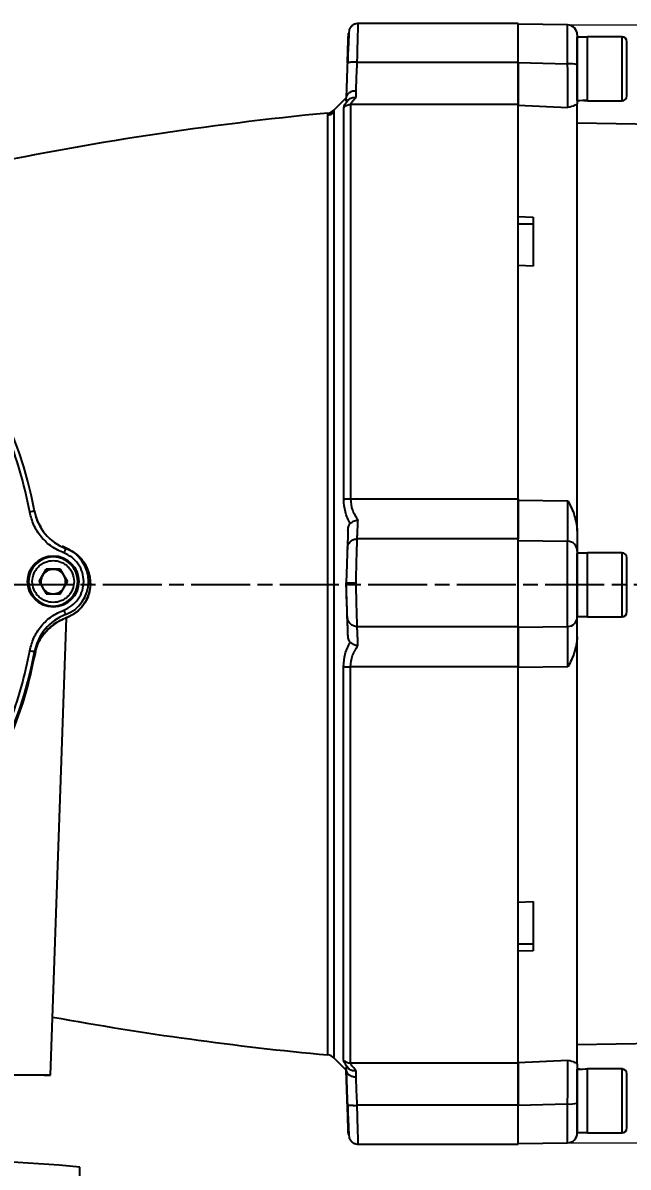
# Model space of a CAD drawing. Header units: millimetres. Extents: x 2404 to 4548, y 1024 to 2541.
# Drawn here: x 3988.3 to 4111.3, y 2100.8 to 2333.6 of the extents above; entities that cross this region are included whole.
import ezdxf

# ---------------------------------------------------------------- set-up
doc = ezdxf.new("R2010")
doc.units = ezdxf.units.MM
doc.linetypes.add('AM_ISO08W050', pattern=[18, 12, -1.5, 3, -1.5])
doc.layers.add('AM_5', color=3, linetype='Continuous', lineweight=25)
doc.layers.add('AM_7', color=4, linetype='AM_ISO08W050', lineweight=25)
doc.styles.add('SLDTEXTSTYLE1', font='txt.shx', dxfattribs={"width": 0.7, "bigfont": 'gbcbig.shx'})
doc.dimstyles.new('SLDDIMSTYLE12$0', dxfattribs={"dimtxt": 12, "dimasz": 10, "dimexe": 0, "dimexo": 0.0625, "dimgap": 0.875, "dimtad": 1, "dimdec": 1, "dimlfac": 1.8, "dimrnd": 1e-09, "dimzin": 12, "dimdsep": 46, "dimtxsty": 'SLDTEXTSTYLE1', "dimcen": 0.09, "dimdle": 8.16, "dimclrd": 3, "dimclre": 3, "dimadec": 0, "dimazin": 3, "dimtfac": 1, "dimtdec": 1, "dimtofl": 0, "dimtmove": 0, "dimatfit": 3, "dimfxl": 0, "dimfrac": 2, "dimtolj": 1, "dimlwd": 5, "dimlwe": 5, "dimarcsym": 0})

# ---------------------------------------------------------------- blocks, each defined once
blk = doc.blocks.new('*D54')
at = {"layer": 'AM_5', "color": 3, "lineweight": 5, "transparency": 16777216}
blk.add_line((4099.1, 2333.18), (4286.66, 2333.18), dxfattribs=at)
at = {"layer": 'AM_5', "color": 3, "linetype": 'Continuous', "lineweight": 5, "transparency": 16777216}
for p, q in [((4286.66, 2323.18), (4286.66, 2115.75)), ((4099.1, 2105.75), (4286.66, 2105.75))]:
    blk.add_line(p, q, dxfattribs=at)
at = {"layer": 'AM_5', "color": 3, "transparency": 16777216}
for points in [[(4284.99, 2323.18), (4288.33, 2323.18), (4286.66, 2333.18)], [(4284.99, 2115.75), (4288.33, 2115.75), (4286.66, 2105.75)]]:
    blk.add_solid(points, dxfattribs=at)
at = {"layer": 'Defpoints', "color": 0, "transparency": 16777216}
for p in [(4099.03, 2333.18), (4099.03, 2105.75), (4286.66, 2105.75)]:
    blk.add_point(p, dxfattribs=at)
at = {"layer": 'AM_5', "color": 0, "transparency": 16777216, "insert": (4279.79, 2219.47), "char_height": 12, "attachment_point": 5, "rotation": 90, "style": 'SLDTEXTSTYLE1'}
blk.add_mtext('\\A1;230', dxfattribs=at)

msp = doc.modelspace()

# ---------------------------------------------------------------- linework, layer by layer
at = {"color": 7, "linetype": 'Continuous', "lineweight": 25}
for p, q in [((4089, 2333.468), (4056.458, 2333.469)), ((4099.034, 2333.184), (4089, 2333.359)), ((4099.034, 2325.289), (4099.034, 2333.184)), ((4103.099, 2330.703), (4100.999, 2330.703)), ((4100.999, 2317.823), (4100.999, 2330.703)), ((4110.099, 2330.763), (4103.099, 2330.763)), ((4103.099, 2317.763), (4103.099, 2330.763)), ((4103.099, 2317.938), (4103.099, 2330.681)), ((4110.099, 2317.763), (4110.099, 2330.763)), ((4054.314, 2325.463), (4054.246, 2325.422)), ((4056.245, 2325.604), (4088.999, 2325.604)), ((4088.999, 2325.539), (4099.034, 2325.289)), ((4055.999, 2318.444), (4055.999, 2319.754)), ((4053.999, 2318.343), (4051.495, 2315.837)), ((4053.999, 2317.749), (4053.999, 2318.366)), ((4088.999, 2317.013), (4054.953, 2317.013)), ((4088.999, 2316.888), (4099.104, 2316.371)), ((4103.099, 2317.763), (4110.099, 2317.763)), ((4230.526, 2310.947), (4100.999, 2313.209)), ((4088.999, 2294.218), (4091.999, 2294.106)), ((4091.999, 2292.683), (4088.999, 2292.683)), ((4091.999, 2284.111), (4088.999, 2284.223)), ((4054.919, 2236.801), (4088.999, 2236.801)), ((4088.999, 2236.497), (4099.104, 2236.377)), ((4088.999, 2228.626), (4056.243, 2228.626)), ((4088.999, 2228.294), (4099.034, 2228.145)), ((4099.034, 2210.792), (4099.034, 2228.145)), ((3997.064, 2226.699), (3996.215, 2227.139)), ((4103.099, 2225.703), (4100.999, 2225.703)), ((4100.999, 2212.823), (4100.999, 2225.703)), ((4110.099, 2225.763), (4103.099, 2225.763)), ((4103.099, 2212.763), (4103.099, 2225.763)), ((4103.099, 2212.823), (4103.099, 2225.703)), ((4110.099, 2212.763), (4110.099, 2225.763)), ((3992.978, 2222.448), (3991.535, 2219.948)), ((3991.537, 2219.944), (3992.257, 2221.191)), ((3992.257, 2221.191), (3992.978, 2222.441)), ((3995.865, 2222.448), (3992.978, 2222.448)), ((3992.978, 2222.441), (3992.978, 2222.448)), ((3992.978, 2222.441), (3994.422, 2222.441)), ((3994.422, 2222.441), (3995.865, 2222.441)), ((3997.308, 2219.948), (3995.865, 2222.448)), ((3995.865, 2222.448), (3995.865, 2222.441)), ((3995.865, 2222.441), (3996.587, 2221.191)), ((3996.587, 2221.191), (3997.306, 2219.944)), ((3989.422, 2219.946), (3989.422, 2219.935)), ((3991.535, 2219.948), (3992.978, 2217.448)), ((3995.865, 2217.448), (3997.308, 2219.948)), ((3999.422, 2219.935), (3999.422, 2219.946)), ((4001.622, 2219.916), (4001.622, 2219.95)), ((4001.999, 2219.579), (4001.999, 2219.651)), ((4053.999, 2219.708), (4053.999, 2219.68)), ((3992.978, 2217.448), (3995.865, 2217.448)), ((3993.867, 2119.523), (3997.116, 2212.559)), ((3996.953, 2213.209), (3996.953, 2213.176)), ((3997.064, 2212.603), (3997.064, 2212.532)), ((4100.999, 2212.823), (4103.099, 2212.823)), ((4103.099, 2212.763), (4110.099, 2212.763)), ((4056.243, 2210.765), (4088.999, 2210.765)), ((4088.999, 2210.643), (4099.034, 2210.792)), ((3990.631, 2205.603), (3990.631, 2205.637)), ((3990.85, 2205.702), (3990.652, 2204.959)), ((4088.999, 2202.554), (4054.904, 2202.554)), ((4099.103, 2202.56), (4088.999, 2202.441)), ((4088.999, 2154.714), (4091.999, 2154.826)), ((4091.998, 2144.831), (4088.998, 2144.719)), ((4088.998, 2139.545), (4088.998, 2144.719)), ((4089.116, 2146.254), (4091.998, 2146.254)), ((4100.998, 2125.728), (4230.525, 2127.988)), ((4050.25, 2123.612), (4050.25, 2123.612)), ((4051.472, 2123.04), (4054.004, 2120.505)), ((4051.477, 2123.036), (4053.998, 2120.511)), ((4051.477, 2123.036), (4051.478, 2123.034)), ((4053.998, 2121.139), (4053.998, 2120.536)), ((4054.87, 2121.998), (4088.998, 2121.998)), ((4088.998, 2122.049), (4099.103, 2122.566)), ((4053.998, 2120.515), (4053.998, 2120.536)), ((4053.998, 2120.492), (4053.998, 2120.512)), ((4053.998, 2120.511), (4053.998, 2120.511)), ((4053.998, 2120.511), (4053.998, 2120.511)), ((4053.999, 2120.485), (4053.998, 2120.492)), ((4100.998, 2120.588), (4100.998, 2120.703)), ((4100.998, 2107.823), (4100.998, 2120.588)), ((4110.098, 2120.763), (4103.098, 2120.763)), ((4103.098, 2114.263), (4103.098, 2120.763)), ((4103.098, 2107.823), (4103.098, 2120.701)), ((4110.098, 2114.263), (4110.098, 2120.763)), ((4103.098, 2107.763), (4103.098, 2114.263)), ((4110.098, 2107.763), (4110.098, 2114.263)), ((4054.242, 2113.546), (4054.31, 2113.505)), ((4088.998, 2113.371), (4056.241, 2113.372)), ((4088.998, 2113.398), (4099.033, 2113.648)), ((4099.033, 2105.753), (4099.033, 2113.648)), ((4100.998, 2107.823), (4103.098, 2107.823)), ((4103.098, 2107.763), (4110.098, 2107.763)), ((4056.455, 2105.469), (4088.998, 2105.469)), ((4088.998, 2105.578), (4099.033, 2105.753))]:
    msp.add_line(p, q, dxfattribs=at)
at = {"linetype": 'ByBlock'}
msp.add_line((3999.826, 2082.602), (3999.826, 2100.796), dxfattribs=at)
at = {"color": 7, "linetype": 'Continuous', "lineweight": 25, "flags": 128}
msp.add_lwpolyline([(4055.998, 2119.168), (4055.998, 2119.347), (4055.998, 2119.521), (4055.998, 2119.691), (4055.998, 2119.856), (4055.998, 2120.016), (4055.998, 2120.171), (4055.998, 2120.32), (4055.998, 2120.464)], dxfattribs=at)
at = {"color": 7, "linetype": 'Continuous', "lineweight": 25}
msp.add_circle((3994.422, 2219.952), 5.2, dxfattribs=at)
for centre, radius, start, end in [((4099, 2331.184), 2, 359.99969, 88.99969), ((4110.099, 2329.763), 1, 359.99969, 89.99969), ((4099.515, 2319.96), 5.35, 73.89589, 95.15802), ((4110.099, 2318.763), 1, 269.99969, 359.99969), ((4113.11, 1661.374), 656.897, 95.489386, 101.924805), ((4050.08, 2317.25), 2, 275.4893, 315.06662), ((3911.922, 2219.95), 80, 10.30617, 79.69396), ((4011.128, 2117.353), 118.693, 99.94425, 100.42679), ((4000.47, 2236.051), 10, 190.30615, 249.41337), ((4099.004, 2226.15), 1.995, 0.12453, 89.12989), ((4305.734, 2109.91), 330.126, 159.28349, 159.4567), ((3994.422, 2219.95), 7.2, 359.99987, 69.41339), ((4110.099, 2224.763), 1, 359.99969, 89.99969), ((3994.422, 2219.935), 5.2, 0.00011, 179.99974), ((3994.422, 2219.946), 5, 359.99995, 179.99959), ((3994.422, 2219.941), 2.5, 149.99962, 207.09742), ((3994.422, 2219.941), 2.5, 89.99966, 149.9996), ((3994.422, 2219.941), 2.5, 29.99978, 89.99971), ((3994.422, 2219.941), 2.5, 332.90197, 29.99975), ((3994.422, 2219.946), 5, 179.99978, 359.99975), ((3994.422, 2219.935), 5, 179.99978, 359.99975), ((3994.422, 2219.95), 7.2, 290.58661, 359.99981), ((3994.422, 2219.941), 2.5, 212.9021, 265.89476), ((3994.422, 2219.941), 2.5, 274.10462, 327.09726), ((3683.058, 2096.11), 335.026, 20.45808, 20.62944), ((4000.47, 2203.848), 10, 110.58663, 169.69385), ((4099.003, 2212.787), 1.995, 270.86948, 359.87485), ((4110.099, 2213.763), 1, 269.99969, 359.99969), ((3911.922, 2219.95), 80, 280.30604, 349.69383), ((3911.999, 2219.577), 80, 281.36448, 349.47139), ((3911.922, 2219.915), 80, 342.76842, 349.69388), ((3968.598, 2088.667), 119.028, 79.33268, 79.81423), ((4000.469, 2203.814), 10, 168.01767, 169.69388), ((4111.821, 2777.617), 656.897, 259.692209, 264.621686), ((4050.063, 2121.621), 2, 45.01628, 84.62182), ((4050.063, 2121.621), 2, 44.96902, 84.62197), ((4110.098, 2119.763), 1, 359.99969, 89.99969), ((4099.514, 2118.977), 5.35, 264.84135, 286.10349), ((4098.998, 2107.753), 2, 270.99969, 359.99969), ((4110.098, 2108.763), 1, 269.99969, 359.99969), ((3968.284, 1760.465), 341.79, 84.70493, 90.35293)]:
    msp.add_arc(centre, radius, start, end, dxfattribs=at)
for centre, major_axis, ratio, start_param, end_param in [((4100.999, 2324.263), (11.154, 0), 0.5773503, 4.712389, 4.9017857), ((4103.099, 2324.263), (11.154, 0), 0.5773503, 4.6181163, 4.712389), ((4054.121, 2215.965), (-3.458, 99.039), 0.0000745, 4.6429335, 4.7499054), ((4050.661, 2216.087), (-3.337, 95.576), 0.0000745, 3.1448209, 3.1516235), ((4100.998, 2114.263), (11.154, 0), 0.5773503, 1.4765235, 1.5707963), ((4103.098, 2114.263), (11.154, 0), 0.5773503, 1.5707963, 1.760193)]:
    msp.add_ellipse(centre, major_axis=major_axis, ratio=ratio, start_param=start_param, end_param=end_param, dxfattribs=at)
for points, knots in [([(4056.537, 2333.467), (4056.349, 2333.459), (4055.959, 2333.442), (4055.403, 2333.2), (4054.916, 2332.805), (4054.719, 2332.439), (4054.621, 2332.258)], [0, 0, 0, 0, 0.2333499, 0.484891, 0.744508, 1, 1, 1, 1]), ([(4056.245, 2325.604), (4056.261, 2326.204), (4056.292, 2327.343), (4056.343, 2329.236), (4056.384, 2330.712), (4056.413, 2331.772), (4056.429, 2332.379), (4056.449, 2333.121), (4056.464, 2333.633), (4056.458, 2333.445), (4056.458, 2333.434)], [0, 0, 0, 0, 0.1406686, 0.2673929, 0.4783479, 0.5663563, 0.6529404, 0.7381007, 0.9838874, 1, 1, 1, 1]), ([(4088.999, 2325.604), (4088.999, 2326.667), (4088.999, 2328.792), (4089, 2331.361), (4089, 2333.13), (4089, 2333.353), (4089, 2333.465)], [0, 0, 0, 0, 0.25036608, 0.50073216, 0.75109823, 1, 1, 1, 1]), ([(4054.624, 2332.263), (4054.608, 2332.138), (4054.576, 2331.888), (4054.492, 2330.316), (4054.391, 2328.118), (4054.316, 2326.346), (4054.28, 2325.465)], [0, 0, 0, 0, 0.254696, 0.5062842, 0.7546307, 1, 1, 1, 1]), ([(4054.348, 2328.306), (4054.357, 2328.575), (4054.394, 2329.62), (4054.428, 2330.616), (4054.455, 2331.39), (4054.458, 2331.461), (4054.459, 2331.503)], [0, 0, 0, 0, 0.1366129, 0.5304212, 0.7239462, 1, 1, 1, 1]), ([(4054.246, 2325.392), (4054.272, 2326.133), (4054.309, 2327.187), (4054.339, 2328.05), (4054.348, 2328.306)], [0, 0, 0, 0, 0.7030079, 1, 1, 1, 1]), ([(4111.099, 2324.263), (4111.099, 2324.955), (4111.099, 2326.019), (4111.099, 2327.3), (4111.099, 2328.181), (4111.099, 2328.891), (4111.099, 2329.577), (4111.099, 2329.69), (4111.099, 2329.763)], [0, 0, 0, 0, 0.2394568, 0.3683607, 0.5, 0.6316393, 0.7605432, 1, 1, 1, 1]), ([(4054.246, 2325.422), (4054.228, 2324.9), (4054.192, 2323.885), (4054.143, 2322.462), (4054.075, 2320.516), (4054.031, 2319.27), (4054, 2318.384)], [0, 0, 0, 0, 0.1983107, 0.386023, 0.5632417, 1, 1, 1, 1]), ([(4056.245, 2325.604), (4055.994, 2325.609), (4055.608, 2325.618), (4055.144, 2325.602), (4054.824, 2325.581), (4054.568, 2325.549), (4054.365, 2325.512), (4054.331, 2325.479), (4054.314, 2325.463)], [0, 0, 0, 0, 0.2702959, 0.4157421, 0.5642569, 0.7127719, 0.8582187, 1, 1, 1, 1]), ([(4055.999, 2319.754), (4056.031, 2320.503), (4056.082, 2321.7), (4056.168, 2323.753), (4056.218, 2324.967), (4056.245, 2325.604)], [0, 0, 0, 0, 0.442556, 0.7070771, 1, 1, 1, 1]), ([(4088.999, 2316.888), (4088.999, 2317.169), (4088.999, 2317.731), (4088.999, 2319.749), (4088.999, 2322.399), (4088.999, 2324.492), (4088.999, 2325.539)], [0, 0, 0, 0, 0.2500466, 0.4994486, 0.7493959, 1, 1, 1, 1]), ([(4099.104, 2316.371), (4099.103, 2316.646), (4099.103, 2317.017), (4099.097, 2317.972), (4099.093, 2318.65), (4099.087, 2319.466), (4099.078, 2320.484), (4099.065, 2321.795), (4099.051, 2323.425), (4099.04, 2324.648), (4099.034, 2325.289)], [0, 0, 0, 0, 0.24428957, 0.32903605, 0.41448985, 0.50012501, 0.59799237, 0.71577027, 0.85107242, 1, 1, 1, 1]), ([(4100.999, 2325.101), (4100.999, 2324.341), (4100.999, 2322.826), (4100.999, 2320.698), (4100.999, 2318.741), (4100.999, 2317.676), (4100.999, 2317.142)], [0, 0, 0, 0, 0.2507669, 0.5000113, 0.749245, 1, 1, 1, 1]), ([(4111.099, 2318.763), (4111.099, 2318.837), (4111.099, 2318.95), (4111.099, 2319.636), (4111.099, 2320.345), (4111.099, 2321.227), (4111.099, 2322.507), (4111.099, 2323.571), (4111.099, 2324.263)], [0, 0, 0, 0, 0.2394568, 0.3683607, 0.5, 0.6316393, 0.7605432, 1, 1, 1, 1]), ([(4055.999, 2319.754), (4055.855, 2319.749), (4055.567, 2319.739), (4055.14, 2319.638), (4054.756, 2319.474), (4054.441, 2319.255), (4054.209, 2319.002), (4054.043, 2318.712), (4054.015, 2318.496), (4054, 2318.384)], [0, 0, 0, 0, 0.14037969, 0.27934696, 0.43421745, 0.57550646, 0.70514845, 0.84665009, 1, 1, 1, 1]), ([(4053.539, 2316.435), (4053.579, 2316.598), (4053.664, 2316.938), (4054.187, 2317.638), (4054.46, 2318.004)], [0, 0, 0, 0, 0.4772622, 1, 1, 1, 1]), ([(4053.539, 2316.435), (4053.636, 2316.521), (4053.833, 2316.694), (4054.186, 2316.874), (4054.563, 2316.992), (4054.824, 2317.006), (4054.953, 2317.013)], [0, 0, 0, 0, 0.24911197, 0.50206826, 0.75396005, 1, 1, 1, 1]), ([(4054.46, 2318.004), (4054.405, 2317.955), (4054.273, 2317.84), (4054.107, 2317.727), (4054.014, 2317.698), (4054.004, 2317.734), (4053.999, 2317.749)], [0, 0, 0, 0, 0.1458908, 0.3468199, 0.7287309, 1, 1, 1, 1]), ([(4054.46, 2318.004), (4054.557, 2318.08), (4054.757, 2318.238), (4055.12, 2318.381), (4055.538, 2318.467), (4055.833, 2318.452), (4055.999, 2318.444)], [0, 0, 0, 0, 0.2395315, 0.4944886, 0.7142619, 1, 1, 1, 1]), ([(4054.919, 2236.801), (4054.92, 2239.757), (4054.923, 2245.605), (4054.926, 2254.031), (4054.93, 2262.011), (4054.933, 2270.289), (4054.936, 2278.653), (4054.94, 2286.825), (4054.943, 2293.991), (4054.946, 2300.15), (4054.948, 2305.323), (4054.95, 2309.553), (4054.951, 2312.871), (4054.953, 2315.404), (4054.953, 2316.484), (4054.953, 2317.013)], [0, 0, 0, 0, 0.0747451, 0.1478589, 0.2193413, 0.2891922, 0.3797685, 0.467446, 0.5522244, 0.6341035, 0.7130829, 0.7891626, 0.8623421, 0.9326213, 1, 1, 1, 1]), ([(4054.953, 2317.013), (4055.007, 2317.17), (4055.114, 2317.486), (4055.703, 2318.123), (4055.999, 2318.444)], [0, 0, 0, 0, 0.4963659, 1, 1, 1, 1]), ([(4088.999, 2304.357), (4088.999, 2304.444), (4088.999, 2306.16), (4088.999, 2308.875), (4088.999, 2312.385), (4088.999, 2315.122), (4088.999, 2316.299), (4088.999, 2316.888)], [0, 0, 0, 0, 0.0131855, 0.2598891, 0.5065928, 0.7532964, 1, 1, 1, 1]), ([(4100.999, 2317.142), (4100.854, 2317.022), (4100.561, 2316.781), (4099.591, 2316.508), (4099.104, 2316.371)], [0, 0, 0, 0, 0.4975573, 1, 1, 1, 1]), ([(4050.25, 2123.612), (4050.25, 2123.702), (4050.25, 2123.883), (4050.251, 2125.229), (4050.251, 2127.394), (4050.251, 2130.476), (4050.252, 2134.459), (4050.252, 2138.168), (4050.252, 2141.011), (4050.252, 2142.643), (4050.253, 2144.346), (4050.253, 2146.121), (4050.253, 2147.965), (4050.253, 2149.879), (4050.253, 2152.765), (4050.254, 2156.94), (4050.255, 2162.804), (4050.256, 2169.669), (4050.256, 2176.614), (4050.257, 2183.386), (4050.258, 2189.757), (4050.258, 2196.606), (4050.259, 2203.918), (4050.26, 2211.664), (4050.261, 2219.68), (4050.261, 2227.684), (4050.262, 2235.399), (4050.263, 2242.684), (4050.263, 2249.511), (4050.264, 2255.863), (4050.265, 2261.948), (4050.265, 2267.719), (4050.266, 2273.132), (4050.266, 2276.991), (4050.267, 2279.546), (4050.267, 2280.991), (4050.267, 2282.377), (4050.267, 2283.705), (4050.268, 2284.977), (4050.268, 2286.193), (4050.268, 2289.309), (4050.269, 2294.033), (4050.269, 2299.758), (4050.27, 2304.602), (4050.27, 2308.547), (4050.27, 2311.593), (4050.271, 2313.724), (4050.271, 2315.034), (4050.271, 2315.184), (4050.271, 2315.259)], [0, 0, 0, 0, 0.0296529, 0.0597596, 0.0903203, 0.121335, 0.1528036, 0.1847262, 0.1939339, 0.2031788, 0.2124607, 0.2217798, 0.231136, 0.2405293, 0.2499597, 0.2723294, 0.297237, 0.3246821, 0.3546643, 0.3760668, 0.3985975, 0.4222564, 0.4470433, 0.4729582, 0.5000012, 0.5269362, 0.5527631, 0.5774817, 0.6010919, 0.6235936, 0.6449867, 0.6676297, 0.6888821, 0.7087436, 0.7151195, 0.7213375, 0.7273978, 0.7333003, 0.739045, 0.7446319, 0.750061, 0.7827354, 0.8150007, 0.8468569, 0.878304, 0.9093419, 0.9399706, 0.97019, 1, 1, 1, 1]), ([(4051.502, 2315.392), (4051.322, 2315.242), (4050.963, 2314.94), (4050.502, 2314.854), (4050.271, 2314.81)], [0, 0, 0, 0, 0.4999289, 1, 1, 1, 1]), ([(4051.495, 2315.382), (4051.495, 2314.994), (4051.495, 2314.214), (4051.495, 2311.886), (4051.495, 2308.729), (4051.494, 2304.695), (4051.494, 2299.845), (4051.493, 2294.22), (4051.493, 2287.875), (4051.492, 2280.872), (4051.491, 2273.278), (4051.49, 2265.165), (4051.49, 2256.613), (4051.489, 2247.702), (4051.488, 2238.52), (4051.487, 2229.153), (4051.486, 2219.694), (4051.485, 2210.231), (4051.484, 2200.858), (4051.483, 2191.663), (4051.482, 2182.736), (4051.482, 2174.161), (4051.481, 2166.023), (4051.48, 2158.398), (4051.479, 2151.361), (4051.479, 2144.979), (4051.478, 2139.314), (4051.478, 2134.42), (4051.477, 2130.345), (4051.477, 2127.122), (4051.477, 2124.806), (4051.477, 2123.334), (4051.477, 2123.135), (4051.477, 2123.036)], [0, 0, 0, 0, 0.0319997, 0.0642664, 0.0965331, 0.1287997, 0.1610664, 0.1933331, 0.2255998, 0.2578664, 0.2901331, 0.3223998, 0.3546665, 0.3869332, 0.4191998, 0.4514665, 0.4837332, 0.5159999, 0.5482665, 0.5805332, 0.6127999, 0.6450666, 0.6773332, 0.7095999, 0.7418666, 0.7741333, 0.8063999, 0.8386666, 0.8709333, 0.9032, 0.9354666, 0.9677333, 1, 1, 1, 1]), ([(4051.495, 2315.827), (4051.495, 2315.832), (4051.495, 2315.837), (4051.495, 2315.386), (4051.495, 2315.382)], [0, 0, 0, 0, 0.9916131, 1, 1, 1, 1]), ([(4053.504, 2236.699), (4053.505, 2239.434), (4053.508, 2244.81), (4053.511, 2252.524), (4053.514, 2259.756), (4053.517, 2266.476), (4053.52, 2272.678), (4053.523, 2279.237), (4053.526, 2285.895), (4053.529, 2292.364), (4053.531, 2297.803), (4053.534, 2302.303), (4053.535, 2305.962), (4053.537, 2308.887), (4053.538, 2311.18), (4053.539, 2313.097), (4053.539, 2314.599), (4053.539, 2315.711), (4053.539, 2316.217), (4053.539, 2316.435)], [0, 0, 0, 0, 0.069544, 0.1366662, 0.2013664, 0.2636441, 0.3234991, 0.380931, 0.462516, 0.5386511, 0.6093347, 0.6745656, 0.7343428, 0.7886652, 0.8375319, 0.880942, 0.9303299, 0.9700165, 1, 1, 1, 1]), ([(4088.999, 2294.218), (4088.999, 2296.163), (4088.999, 2298.206), (4088.999, 2299.906), (4088.999, 2299.987)], [0, 0, 0, 0, 0.9523312, 1, 1, 1, 1]), ([(3989.647, 2234.085), (3989.121, 2236.581), (3988.058, 2241.619), (3985.52, 2248.996), (3982.25, 2256.238), (3978.188, 2263.217), (3973.376, 2269.82), (3967.884, 2275.913), (3961.79, 2281.406), (3955.187, 2286.218), (3948.208, 2290.28), (3940.966, 2293.55), (3933.589, 2296.088), (3928.551, 2297.151), (3926.055, 2297.677)], [0, 0, 0, 0, 0.0799588, 0.1613715, 0.2441424, 0.3288926, 0.4142166, 0.5, 0.5857784, 0.6711024, 0.7558576, 0.8386237, 0.9200388, 1, 1, 1, 1]), ([(4088.999, 2284.135), (4088.999, 2285.398), (4088.999, 2288.413), (4088.999, 2291.113), (4088.999, 2292.683)], [0, 0, 0, 0, 0.41880945, 1, 1, 1, 1]), ([(4053.504, 2236.699), (4053.601, 2236.714), (4053.797, 2236.744), (4054.149, 2236.776), (4054.527, 2236.797), (4054.789, 2236.8), (4054.919, 2236.801)], [0, 0, 0, 0, 0.2475722, 0.5, 0.7524278, 1, 1, 1, 1]), ([(4054.809, 2231.737), (4054.43, 2232.496), (4053.694, 2233.971), (4053.566, 2235.808), (4053.504, 2236.699)], [0, 0, 0, 0, 0.5146876, 1, 1, 1, 1]), ([(4056.405, 2232.481), (4055.988, 2233.104), (4055.162, 2234.336), (4054.999, 2235.985), (4054.919, 2236.801)], [0, 0, 0, 0, 0.5050283, 1, 1, 1, 1]), ([(4088.999, 2228.294), (4088.999, 2228.521), (4088.999, 2228.973), (4088.999, 2230.852), (4088.999, 2233.396), (4088.999, 2235.462), (4088.999, 2236.497)], [0, 0, 0, 0, 0.25006523, 0.49944561, 0.74938637, 1, 1, 1, 1]), ([(4099.034, 2228.145), (4099.04, 2228.242), (4099.051, 2228.426), (4099.063, 2229.028), (4099.073, 2229.643), (4099.081, 2230.185), (4099.093, 2231.28), (4099.101, 2233.239), (4099.103, 2235.346), (4099.104, 2236.377)], [0, 0, 0, 0, 0.1490589, 0.284486, 0.365253, 0.4374072, 0.5004523, 0.7554674, 1, 1, 1, 1]), ([(4099.104, 2236.377), (4099.591, 2235.406), (4100.561, 2233.473), (4100.853, 2231.326), (4100.999, 2230.258)], [0, 0, 0, 0, 0.5024427, 1, 1, 1, 1]), ([(3996.602, 2225.756), (3995.755, 2226.147), (3994.032, 2226.942), (3991.94, 2228.932), (3990.356, 2231.346), (3989.881, 2233.182), (3989.647, 2234.085)], [0, 0, 0, 0, 0.2457963, 0.5, 0.7542037, 1, 1, 1, 1]), ([(3991.982, 2230.982), (3991.795, 2231.252), (3991.111, 2232.233), (3990.845, 2233.413), (3990.652, 2234.268)], [0, 0, 0, 0, 0.2750286, 1, 1, 1, 1]), ([(4054.369, 2230.278), (4054.39, 2230.547), (4054.421, 2230.951), (4054.585, 2231.429), (4054.715, 2231.642), (4054.795, 2231.722), (4054.809, 2231.737)], [0, 0, 0, 0, 0.5019977, 0.7519527, 0.9535485, 1, 1, 1, 1]), ([(4054.809, 2231.737), (4054.907, 2231.82), (4055.11, 2231.993), (4055.501, 2232.208), (4055.94, 2232.382), (4056.249, 2232.448), (4056.405, 2232.481)], [0, 0, 0, 0, 0.2386671, 0.4926942, 0.7442037, 1, 1, 1, 1]), ([(4056.243, 2228.626), (4056.247, 2228.736), (4056.257, 2228.96), (4056.291, 2229.762), (4056.339, 2230.904), (4056.383, 2231.949), (4056.405, 2232.481)], [0, 0, 0, 0, 0.2356127, 0.4808109, 0.7356041, 1, 1, 1, 1]), ([(4054.369, 2230.278), (4054.353, 2229.825), (4054.321, 2228.919), (4054.285, 2227.873), (4054.257, 2227.068), (4054.248, 2226.83), (4054.244, 2226.711)], [0, 0, 0, 0, 0.2423696, 0.4853152, 0.7431963, 1, 1, 1, 1]), ([(4054.244, 2226.711), (4054.279, 2226.955), (4054.352, 2227.462), (4054.82, 2228.105), (4055.485, 2228.546), (4055.997, 2228.6), (4056.243, 2228.626)], [0, 0, 0, 0, 0.2409388, 0.5005407, 0.7598409, 1, 1, 1, 1]), ([(4056, 2219.713), (4056.02, 2220.458), (4056.054, 2221.713), (4056.111, 2223.765), (4056.169, 2225.916), (4056.223, 2227.906), (4056.236, 2228.391), (4056.243, 2228.626)], [0, 0, 0, 0, 0.17216565, 0.28957594, 0.50053694, 0.75812355, 1, 1, 1, 1]), ([(4088.999, 2215.263), (4088.999, 2215.674), (4088.999, 2216.988), (4088.999, 2219.733), (4088.999, 2222.964), (4088.999, 2225.783), (4088.999, 2227.888), (4088.999, 2228.38), (4088.999, 2228.626)], [0, 0, 0, 0, 0.0834594, 0.2667675, 0.4500756, 0.6333838, 0.8166919, 1, 1, 1, 1]), ([(4100.999, 2230.258), (4100.999, 2229.705), (4100.999, 2228.604), (4100.999, 2227.384), (4100.999, 2226.498), (4100.999, 2226.269), (4100.999, 2226.154)], [0, 0, 0, 0, 0.250755, 0.4999887, 0.7492331, 1, 1, 1, 1]), ([(4000.622, 2219.952), (4000.569, 2220.564), (4000.462, 2221.816), (3999.591, 2223.532), (3998.291, 2224.951), (3997.156, 2225.492), (3996.602, 2225.756)], [0, 0, 0, 0, 0.244178, 0.5, 0.755822, 1, 1, 1, 1]), ([(4054.244, 2226.711), (4054.237, 2226.518), (4054.223, 2226.131), (4054.165, 2224.472), (4054.088, 2222.261), (4054.029, 2220.559), (4053.999, 2219.708)], [0, 0, 0, 0, 0.2501088, 0.5000493, 0.7500207, 1, 1, 1, 1]), ([(3990.172, 2219.948), (3990.228, 2220.482), (3990.316, 2221.305), (3990.846, 2222.294), (3991.394, 2222.974), (3992.075, 2223.526), (3993.065, 2224.04), (3994.422, 2224.3), (3995.779, 2224.04), (3996.768, 2223.526), (3997.449, 2222.974), (3997.998, 2222.294), (3998.527, 2221.304), (3998.615, 2220.482), (3998.672, 2219.948)], [0, 0, 0, 0, 0.1197284, 0.1841803, 0.25, 0.3158197, 0.3802716, 0.5, 0.6197284, 0.6841803, 0.75, 0.8158197, 0.8802716, 1, 1, 1, 1]), ([(4111.099, 2213.763), (4111.099, 2213.837), (4111.099, 2213.95), (4111.099, 2214.636), (4111.099, 2215.345), (4111.099, 2216.227), (4111.099, 2217.507), (4111.099, 2219.263), (4111.099, 2221.019), (4111.099, 2222.3), (4111.099, 2223.181), (4111.099, 2223.891), (4111.099, 2224.577), (4111.099, 2224.69), (4111.099, 2224.763)], [0, 0, 0, 0, 0.1197284, 0.1841803, 0.25, 0.3158197, 0.3802716, 0.5, 0.6197284, 0.6841803, 0.75, 0.8158197, 0.8802716, 1, 1, 1, 1]), ([(3998.672, 2219.948), (3998.615, 2219.413), (3998.527, 2218.591), (3997.997, 2217.601), (3997.449, 2216.921), (3996.768, 2216.369), (3995.779, 2215.855), (3994.422, 2215.595), (3993.064, 2215.855), (3992.075, 2216.369), (3991.394, 2216.921), (3990.846, 2217.601), (3990.316, 2218.591), (3990.228, 2219.413), (3990.172, 2219.948)], [0, 0, 0, 0, 0.1197284, 0.1841803, 0.25, 0.3158197, 0.3802716, 0.5, 0.6197284, 0.6841803, 0.75, 0.8158197, 0.8802716, 1, 1, 1, 1]), ([(3996.602, 2214.148), (3997.156, 2214.412), (3998.291, 2214.953), (3999.591, 2216.371), (4000.462, 2218.088), (4000.569, 2219.34), (4000.622, 2219.952)], [0, 0, 0, 0, 0.244178, 0.5, 0.755822, 1, 1, 1, 1]), ([(4001.999, 2219.579), (4001.963, 2219.022), (4001.897, 2217.988), (4001.33, 2216.323), (4000.345, 2214.737), (3998.847, 2213.336), (3997.652, 2212.797), (3997.064, 2212.532)], [0, 0, 0, 0, 0.1824675, 0.3387374, 0.5719456, 0.7894595, 1, 1, 1, 1]), ([(4053.999, 2219.708), (4054.019, 2219.709), (4054.051, 2219.71), (4054.269, 2219.711), (4054.538, 2219.711), (4054.883, 2219.711), (4055.364, 2219.711), (4055.75, 2219.712), (4056, 2219.713)], [0, 0, 0, 0, 0.2060336, 0.3367467, 0.4847907, 0.6326865, 0.7619928, 1, 1, 1, 1]), ([(4054.244, 2212.679), (4054.237, 2212.879), (4054.223, 2213.275), (4054.165, 2214.949), (4054.088, 2217.163), (4054.029, 2218.86), (4053.999, 2219.708)], [0, 0, 0, 0, 0.2517027, 0.5016332, 0.7507978, 1, 1, 1, 1]), ([(4056.243, 2210.765), (4056.236, 2211.006), (4056.222, 2211.502), (4056.168, 2213.512), (4056.11, 2215.67), (4056.054, 2217.719), (4056.02, 2218.969), (4056, 2219.713)], [0, 0, 0, 0, 0.2427621, 0.5013465, 0.7114494, 0.8284362, 1, 1, 1, 1]), ([(3989.647, 2205.818), (3989.881, 2206.721), (3990.356, 2208.558), (3991.94, 2210.972), (3994.032, 2212.962), (3995.755, 2213.757), (3996.602, 2214.148)], [0, 0, 0, 0, 0.24579633, 0.5, 0.75420367, 1, 1, 1, 1]), ([(3997.064, 2212.532), (3996.238, 2212.165), (3994.529, 2211.406), (3993.268, 2210.023), (3992.617, 2209.309)], [0, 0, 0, 0, 0.4833289, 1, 1, 1, 1]), ([(4056.243, 2210.765), (4055.997, 2210.791), (4055.485, 2210.846), (4054.82, 2211.286), (4054.352, 2211.929), (4054.279, 2212.436), (4054.244, 2212.679)], [0, 0, 0, 0, 0.2401596, 0.4994595, 0.7590609, 1, 1, 1, 1]), ([(4054.369, 2209.092), (4054.352, 2209.555), (4054.32, 2210.48), (4054.284, 2211.528), (4054.256, 2212.322), (4054.248, 2212.56), (4054.244, 2212.679)], [0, 0, 0, 0, 0.2474466, 0.4951672, 0.7474842, 1, 1, 1, 1]), ([(4100.999, 2208.679), (4100.999, 2209.232), (4100.999, 2210.333), (4100.999, 2211.553), (4100.999, 2212.439), (4100.999, 2212.668), (4100.999, 2212.783)], [0, 0, 0, 0, 0.250755, 0.4999887, 0.7492331, 1, 1, 1, 1]), ([(4056.404, 2206.894), (4056.382, 2207.426), (4056.339, 2208.471), (4056.291, 2209.617), (4056.257, 2210.424), (4056.247, 2210.653), (4056.243, 2210.765)], [0, 0, 0, 0, 0.26432, 0.5190878, 0.7643113, 1, 1, 1, 1]), ([(4088.999, 2202.441), (4088.999, 2203.473), (4088.999, 2205.535), (4088.999, 2208.079), (4088.999, 2209.961), (4088.999, 2210.415), (4088.999, 2210.643)], [0, 0, 0, 0, 0.2500466, 0.4994486, 0.7493959, 1, 1, 1, 1]), ([(4099.103, 2202.56), (4099.103, 2203.594), (4099.102, 2204.987), (4099.097, 2206.521), (4099.092, 2207.401), (4099.087, 2208.24), (4099.077, 2209.066), (4099.064, 2209.849), (4099.051, 2210.511), (4099.04, 2210.695), (4099.034, 2210.792)], [0, 0, 0, 0, 0.2442896, 0.329036, 0.4144898, 0.500125, 0.5979924, 0.7157703, 0.8510724, 1, 1, 1, 1]), ([(4053.489, 2202.655), (4053.549, 2203.524), (4053.675, 2205.368), (4054.416, 2206.854), (4054.807, 2207.639)], [0, 0, 0, 0, 0.4710631, 1, 1, 1, 1]), ([(4054.807, 2207.639), (4054.745, 2207.715), (4054.596, 2207.895), (4054.424, 2208.405), (4054.39, 2208.825), (4054.369, 2209.092)], [0, 0, 0, 0, 0.2096697, 0.4969081, 1, 1, 1, 1]), ([(4054.807, 2207.639), (4054.896, 2207.563), (4055.08, 2207.404), (4055.418, 2207.211), (4055.858, 2207.017), (4056.193, 2206.941), (4056.404, 2206.894)], [0, 0, 0, 0, 0.2180112, 0.4512605, 0.6551007, 1, 1, 1, 1]), ([(4100.999, 2208.679), (4100.853, 2207.611), (4100.561, 2205.464), (4099.591, 2203.531), (4099.103, 2202.56)], [0, 0, 0, 0, 0.49755733, 1, 1, 1, 1]), ([(3926.055, 2142.227), (3928.551, 2142.753), (3933.588, 2143.815), (3940.966, 2146.354), (3948.208, 2149.623), (3955.187, 2153.686), (3961.79, 2158.498), (3967.883, 2163.99), (3973.376, 2170.084), (3978.188, 2176.687), (3982.25, 2183.666), (3985.519, 2190.908), (3988.058, 2198.285), (3989.121, 2203.322), (3989.647, 2205.818)], [0, 0, 0, 0, 0.07995876, 0.16137147, 0.24414236, 0.32889261, 0.41421659, 0.49999999, 0.58577836, 0.67110241, 0.75585763, 0.83862366, 0.92003884, 1, 1, 1, 1]), ([(4054.904, 2202.554), (4054.986, 2203.374), (4055.152, 2205.03), (4055.984, 2206.268), (4056.404, 2206.894)], [0, 0, 0, 0, 0.4949431, 1, 1, 1, 1]), ([(4053.455, 2122.575), (4053.455, 2123.116), (4053.456, 2124.221), (4053.457, 2126.795), (4053.458, 2130.152), (4053.46, 2134.416), (4053.462, 2139.616), (4053.465, 2145.789), (4053.468, 2152.953), (4053.472, 2161.106), (4053.475, 2169.433), (4053.479, 2177.661), (4053.482, 2185.582), (4053.486, 2193.935), (4053.488, 2199.727), (4053.489, 2202.655)], [0, 0, 0, 0, 0.0678553, 0.1385233, 0.2120041, 0.2882979, 0.3674046, 0.4493245, 0.5340576, 0.6216041, 0.7119641, 0.781597, 0.8528139, 0.9256148, 1, 1, 1, 1]), ([(4053.49, 2202.655), (4053.587, 2202.64), (4053.784, 2202.609), (4054.138, 2202.578), (4054.515, 2202.558), (4054.776, 2202.555), (4054.904, 2202.554)], [0, 0, 0, 0, 0.2497399, 0.5029105, 0.7545831, 1, 1, 1, 1]), ([(4054.87, 2121.998), (4054.87, 2122.538), (4054.871, 2123.64), (4054.872, 2126.207), (4054.873, 2129.559), (4054.875, 2133.822), (4054.878, 2139.029), (4054.88, 2145.221), (4054.883, 2152.417), (4054.887, 2160.618), (4054.89, 2169.006), (4054.894, 2177.304), (4054.897, 2185.3), (4054.901, 2193.739), (4054.903, 2199.594), (4054.904, 2202.554)], [0, 0, 0, 0, 0.067352, 0.1376094, 0.210772, 0.2868395, 0.3658117, 0.4476884, 0.5324692, 0.620154, 0.7107424, 0.7806056, 0.8521029, 0.9252344, 1, 1, 1, 1]), ([(4088.998, 2146.254), (4088.998, 2147.824), (4088.998, 2150.524), (4088.999, 2153.539), (4088.999, 2154.802)], [0, 0, 0, 0, 0.5811906, 1, 1, 1, 1]), ([(4088.998, 2122.049), (4088.998, 2122.636), (4088.998, 2123.81), (4088.998, 2126.574), (4088.998, 2129.905), (4088.998, 2132.701), (4088.998, 2134.053)], [0, 0, 0, 0, 0.2540651, 0.5081301, 0.7621952, 1, 1, 1, 1]), ([(4054.45, 2120.893), (4054.155, 2121.286), (4053.591, 2122.036), (4053.499, 2122.401), (4053.455, 2122.575)], [0, 0, 0, 0, 0.5227417, 1, 1, 1, 1]), ([(4053.455, 2122.575), (4053.552, 2122.49), (4053.747, 2122.318), (4054.1, 2122.137), (4054.478, 2122.019), (4054.74, 2122.005), (4054.87, 2121.998)], [0, 0, 0, 0, 0.2475715, 0.5, 0.7524285, 1, 1, 1, 1]), ([(4053.998, 2121.139), (4054.012, 2121.165), (4054.031, 2121.2), (4054.194, 2121.104), (4054.321, 2121.008), (4054.417, 2120.922), (4054.45, 2120.893)], [0, 0, 0, 0, 0.5401867, 0.7445987, 0.9130344, 1, 1, 1, 1]), ([(4055.998, 2120.464), (4055.679, 2120.808), (4055.045, 2121.49), (4054.928, 2121.829), (4054.87, 2121.998)], [0, 0, 0, 0, 0.5038209, 1, 1, 1, 1]), ([(4088.998, 2113.398), (4088.998, 2114.444), (4088.998, 2116.532), (4088.998, 2119.181), (4088.998, 2121.202), (4088.998, 2121.766), (4088.998, 2122.049)], [0, 0, 0, 0, 0.2500652, 0.4994456, 0.7493864, 1, 1, 1, 1]), ([(4099.033, 2113.648), (4099.039, 2114.289), (4099.05, 2115.512), (4099.062, 2116.992), (4099.073, 2118.081), (4099.08, 2118.847), (4099.092, 2120.134), (4099.101, 2121.714), (4099.102, 2122.286), (4099.103, 2122.566)], [0, 0, 0, 0, 0.1490589, 0.284486, 0.365253, 0.4374072, 0.5004523, 0.7554674, 1, 1, 1, 1]), ([(4099.103, 2122.566), (4099.59, 2122.429), (4100.56, 2122.156), (4100.853, 2121.915), (4100.998, 2121.795)], [0, 0, 0, 0, 0.5024427, 1, 1, 1, 1]), ([(4100.998, 2121.795), (4100.998, 2121.261), (4100.998, 2120.196), (4100.998, 2118.239), (4100.998, 2116.111), (4100.998, 2114.596), (4100.998, 2113.836)], [0, 0, 0, 0, 0.250755, 0.4999887, 0.7492331, 1, 1, 1, 1]), ([(4053.998, 2120.536), (4053.998, 2120.535), (4053.998, 2120.534), (4053.999, 2120.527), (4053.999, 2120.521), (4053.999, 2120.519)], [0, 0, 0, 0, 0.543353, 0.7777303, 1, 1, 1, 1]), ([(4053.999, 2120.519), (4054.031, 2120.347), (4054.097, 2119.999), (4054.54, 2119.549), (4055.084, 2119.292), (4055.592, 2119.181), (4055.862, 2119.172), (4055.998, 2119.168)], [0, 0, 0, 0, 0.23797151, 0.48374175, 0.73730528, 0.86766451, 1, 1, 1, 1]), ([(4053.999, 2120.519), (4054.009, 2120.241), (4054.028, 2119.688), (4054.06, 2118.768), (4054.104, 2117.518), (4054.164, 2115.795), (4054.215, 2114.325), (4054.242, 2113.546)], [0, 0, 0, 0, 0.144554, 0.2884649, 0.4330404, 0.6996445, 1, 1, 1, 1]), ([(4054.242, 2113.516), (4054.224, 2114.034), (4054.189, 2115.043), (4054.14, 2116.455), (4054.072, 2118.376), (4054.029, 2119.61), (4053.999, 2120.485)], [0, 0, 0, 0, 0.1994959, 0.3879677, 0.5656023, 1, 1, 1, 1]), ([(4054.45, 2120.893), (4054.547, 2120.817), (4054.748, 2120.661), (4055.11, 2120.522), (4055.531, 2120.437), (4055.828, 2120.455), (4055.998, 2120.464)], [0, 0, 0, 0, 0.24041229, 0.49413595, 0.70975194, 1, 1, 1, 1]), ([(4056.241, 2113.372), (4056.215, 2114.001), (4056.165, 2115.198), (4056.08, 2117.23), (4056.03, 2118.422), (4055.998, 2119.168)], [0, 0, 0, 0, 0.2929993, 0.5575399, 1, 1, 1, 1]), ([(4111.098, 2114.263), (4111.098, 2114.955), (4111.098, 2116.019), (4111.098, 2117.3), (4111.098, 2118.181), (4111.098, 2118.891), (4111.098, 2119.577), (4111.098, 2119.69), (4111.098, 2119.763)], [0, 0, 0, 0, 0.2394568, 0.3683607, 0.5, 0.6316393, 0.7605432, 1, 1, 1, 1]), ([(4111.098, 2108.763), (4111.098, 2108.837), (4111.098, 2108.95), (4111.098, 2109.636), (4111.098, 2110.345), (4111.098, 2111.227), (4111.098, 2112.507), (4111.098, 2113.571), (4111.098, 2114.263)], [0, 0, 0, 0, 0.2394568, 0.3683607, 0.5, 0.6316393, 0.7605432, 1, 1, 1, 1]), ([(4054.242, 2113.546), (4054.268, 2112.805), (4054.305, 2111.751), (4054.335, 2110.887), (4054.344, 2110.631)], [0, 0, 0, 0, 0.7030079, 1, 1, 1, 1]), ([(4054.455, 2107.434), (4054.455, 2107.422), (4054.46, 2107.287), (4054.44, 2107.848), (4054.393, 2109.201), (4054.323, 2111.211), (4054.271, 2112.702), (4054.242, 2113.516)], [0, 0, 0, 0, 0.0250103, 0.2767599, 0.5516114, 0.7552959, 1, 1, 1, 1]), ([(4054.276, 2113.503), (4054.313, 2112.588), (4054.357, 2111.523), (4054.395, 2110.7), (4054.4, 2110.583)], [0, 0, 0, 0, 0.8585954, 1, 1, 1, 1]), ([(4054.31, 2113.505), (4054.327, 2113.49), (4054.361, 2113.459), (4054.565, 2113.423), (4054.82, 2113.392), (4055.14, 2113.372), (4055.604, 2113.358), (4055.99, 2113.366), (4056.241, 2113.372)], [0, 0, 0, 0, 0.14182274, 0.28726286, 0.43577111, 0.58427906, 0.72971833, 1, 1, 1, 1]), ([(4056.455, 2105.469), (4056.452, 2105.579), (4056.446, 2105.805), (4056.401, 2107.497), (4056.344, 2109.555), (4056.29, 2111.541), (4056.258, 2112.741), (4056.241, 2113.372)], [0, 0, 0, 0, 0.24257233, 0.49659086, 0.71867262, 0.85202696, 1, 1, 1, 1]), ([(4054.344, 2110.631), (4054.353, 2110.362), (4054.39, 2109.318), (4054.424, 2108.321), (4054.451, 2107.548), (4054.454, 2107.476), (4054.455, 2107.434)], [0, 0, 0, 0, 0.1366127, 0.5304205, 0.7239453, 1, 1, 1, 1]), ([(4054.4, 2110.583), (4054.428, 2109.944), (4054.491, 2108.531), (4054.568, 2107.078), (4054.599, 2106.817), (4054.615, 2106.686)], [0, 0, 0, 0, 0.291344, 0.6435661, 1, 1, 1, 1]), ([(4054.617, 2106.68), (4054.715, 2106.499), (4054.912, 2106.133), (4055.399, 2105.738), (4055.955, 2105.495), (4056.345, 2105.479), (4056.533, 2105.471)], [0, 0, 0, 0, 0.255492, 0.515109, 0.7666501, 1, 1, 1, 1])]:
    msp.add_open_spline(points, degree=3, knots=knots, dxfattribs=at)
for points in [[(4088.999, 2325.539), (4088.999, 2326.593), (4088.999, 2328.701), (4089, 2331.254), (4089, 2333.018), (4089, 2333.246), (4089, 2333.359)], [(4100.999, 2331.184), (4100.999, 2331.095), (4100.999, 2330.917), (4100.999, 2329.538), (4100.999, 2327.546), (4100.999, 2325.916), (4100.999, 2325.101)], [(4088.999, 2325.604), (4088.999, 2324.563), (4088.999, 2322.482), (4088.999, 2319.852), (4088.999, 2317.846), (4088.999, 2317.291), (4088.999, 2317.013)], [(4088.999, 2236.801), (4088.999, 2240.095), (4088.999, 2246.683), (4088.999, 2256.236), (4088.999, 2265.419), (4088.999, 2274.122), (4088.999, 2282.259), (4088.999, 2289.743), (4088.999, 2296.499), (4088.999, 2302.453), (4088.999, 2307.552), (4088.999, 2311.716), (4088.999, 2314.996), (4088.999, 2316.341), (4088.999, 2317.013)], [(4100.999, 2230.258), (4100.999, 2233.91), (4100.999, 2241.213), (4100.999, 2251.856), (4100.999, 2262.099), (4100.999, 2271.8), (4100.999, 2280.839), (4100.999, 2289.101), (4100.999, 2296.482), (4100.999, 2302.887), (4100.999, 2308.242), (4100.999, 2312.45), (4100.999, 2315.57), (4100.999, 2316.618), (4100.999, 2317.142)], [(4091.999, 2294.106), (4091.999, 2292.53), (4091.999, 2289.377), (4091.999, 2285.867), (4091.999, 2284.111)], [(4088.999, 2236.497), (4088.999, 2239.41), (4088.999, 2245.238), (4088.999, 2253.732), (4088.999, 2261.961), (4088.999, 2269.832), (4088.999, 2277.333), (4088.999, 2281.926), (4088.999, 2284.223)], [(4088.999, 2236.801), (4088.999, 2235.773), (4088.999, 2233.717), (4088.999, 2231.184), (4088.999, 2229.306), (4088.999, 2228.853), (4088.999, 2228.626)], [(3997.064, 2212.603), (3997.758, 2212.928), (3999.147, 2213.578), (4000.736, 2215.289), (4001.765, 2217.358), (4002.116, 2219.651), (4001.765, 2221.943), (4000.736, 2224.012), (3999.147, 2225.724), (3997.758, 2226.374), (3997.064, 2226.699)], [(4088.999, 2219.469), (4088.999, 2220.539), (4088.999, 2222.68), (4088.999, 2225.541), (4088.999, 2226.741), (4088.999, 2227.341)], [(4100.999, 2226.154), (4100.999, 2225.988), (4100.999, 2225.655), (4100.999, 2224.081), (4100.999, 2221.95), (4100.999, 2219.469), (4100.999, 2216.987), (4100.999, 2214.856), (4100.999, 2213.282), (4100.999, 2212.949), (4100.999, 2212.783)], [(4088.999, 2210.643), (4088.999, 2210.885), (4088.999, 2211.37), (4088.999, 2213.456), (4088.999, 2216.242), (4088.999, 2218.393), (4088.999, 2219.469)], [(3990.652, 2205.033), (3990.874, 2205.872), (3991.318, 2207.551), (3992.778, 2209.733), (3994.69, 2211.532), (3996.273, 2212.246), (3997.064, 2212.603)], [(4088.999, 2210.765), (4088.999, 2210.534), (4088.999, 2210.072), (4088.999, 2208.183), (4088.999, 2205.641), (4088.999, 2203.583), (4088.999, 2202.554)], [(4100.998, 2121.795), (4100.998, 2122.319), (4100.998, 2123.367), (4100.998, 2126.487), (4100.998, 2130.695), (4100.998, 2136.05), (4100.998, 2142.455), (4100.999, 2149.836), (4100.999, 2158.098), (4100.999, 2167.137), (4100.999, 2176.838), (4100.999, 2187.081), (4100.999, 2197.724), (4100.999, 2205.027), (4100.999, 2208.679)], [(3990.652, 2205.033), (3990.087, 2202.418), (3988.958, 2197.189), (3986.279, 2189.609), (3982.91, 2182.321), (3978.813, 2175.411), (3974.05, 2168.945), (3968.662, 2162.988), (3962.705, 2157.6), (3956.238, 2152.836), (3949.328, 2148.74), (3942.04, 2145.371), (3934.461, 2142.692), (3929.231, 2141.563), (3926.616, 2140.998)], [(4088.998, 2121.998), (4088.998, 2122.684), (4088.998, 2124.057), (4088.998, 2127.377), (4088.998, 2131.581), (4088.998, 2136.717), (4088.998, 2142.706), (4088.998, 2149.494), (4088.999, 2157.007), (4088.999, 2165.17), (4088.999, 2173.894), (4088.999, 2183.096), (4088.999, 2192.662), (4088.999, 2199.256), (4088.999, 2202.554)], [(4088.999, 2154.714), (4088.999, 2157.011), (4088.999, 2161.604), (4088.999, 2169.105), (4088.999, 2176.976), (4088.999, 2185.205), (4088.999, 2193.699), (4088.999, 2199.527), (4088.999, 2202.441)], [(4091.999, 2154.826), (4091.999, 2153.071), (4091.999, 2149.56), (4091.998, 2146.407), (4091.998, 2144.831)], [(4088.998, 2121.998), (4088.998, 2121.715), (4088.998, 2121.151), (4088.998, 2119.134), (4088.998, 2116.496), (4088.998, 2114.413), (4088.998, 2113.371)], [(3952.782, 2119.536), (3953.206, 2119.539), (3954.056, 2119.544), (3956.093, 2119.55), (3958.614, 2119.556), (3961.596, 2119.561), (3964.931, 2119.565), (3968.517, 2119.567), (3972.24, 2119.568), (3975.983, 2119.568), (3979.627, 2119.566), (3983.058, 2119.562), (3986.168, 2119.558), (3988.858, 2119.552), (3991.046, 2119.546), (3992.648, 2119.538), (3993.674, 2119.531), (3993.803, 2119.525), (3993.867, 2119.523)], [(3993.867, 2119.523), (3993.803, 2119.52), (3993.674, 2119.515), (3992.648, 2119.507), (3991.046, 2119.5), (3988.858, 2119.493), (3986.168, 2119.488), (3983.058, 2119.483), (3979.627, 2119.48), (3975.983, 2119.478), (3972.24, 2119.478), (3968.517, 2119.479), (3964.931, 2119.481), (3961.596, 2119.485), (3958.614, 2119.49), (3956.093, 2119.496), (3954.056, 2119.502), (3953.206, 2119.507), (3952.782, 2119.51)], [(4088.998, 2105.578), (4088.998, 2105.692), (4088.998, 2105.919), (4088.998, 2107.683), (4088.998, 2110.236), (4088.998, 2112.344), (4088.998, 2113.398)], [(4088.998, 2105.469), (4088.998, 2105.586), (4088.998, 2105.819), (4088.998, 2107.602), (4088.998, 2110.18), (4088.998, 2112.308), (4088.998, 2113.371)], [(4100.998, 2113.836), (4100.998, 2113.021), (4100.998, 2111.391), (4100.998, 2109.399), (4100.998, 2108.02), (4100.998, 2107.842), (4100.998, 2107.753)]]:
    msp.add_open_spline(points, degree=3, dxfattribs=at)
at = {"layer": 'AM_7'}
msp.add_line((3626.499, 2219.361), (4264.716, 2219.361), dxfattribs=at)

# ---------------------------------------------------------------- dimensions: what is measured, and where the dimension line sits
at = {"layer": 'AM_5'}
dim = msp.add_linear_dim(base=(4286.661, 2105.753), p1=(4099.034, 2333.184), p2=(4099.033, 2105.753), angle=90, text='230', dimstyle='SLDDIMSTYLE12$0', override={"dimlfac": 1, "dimpost": ''}, dxfattribs=at)
dim.commit()
dim.dimension.update_dxf_attribs({"geometry": '*D54', "text_midpoint": (4279.786, 2219.469)})

doc.saveas('drawing.dxf')
